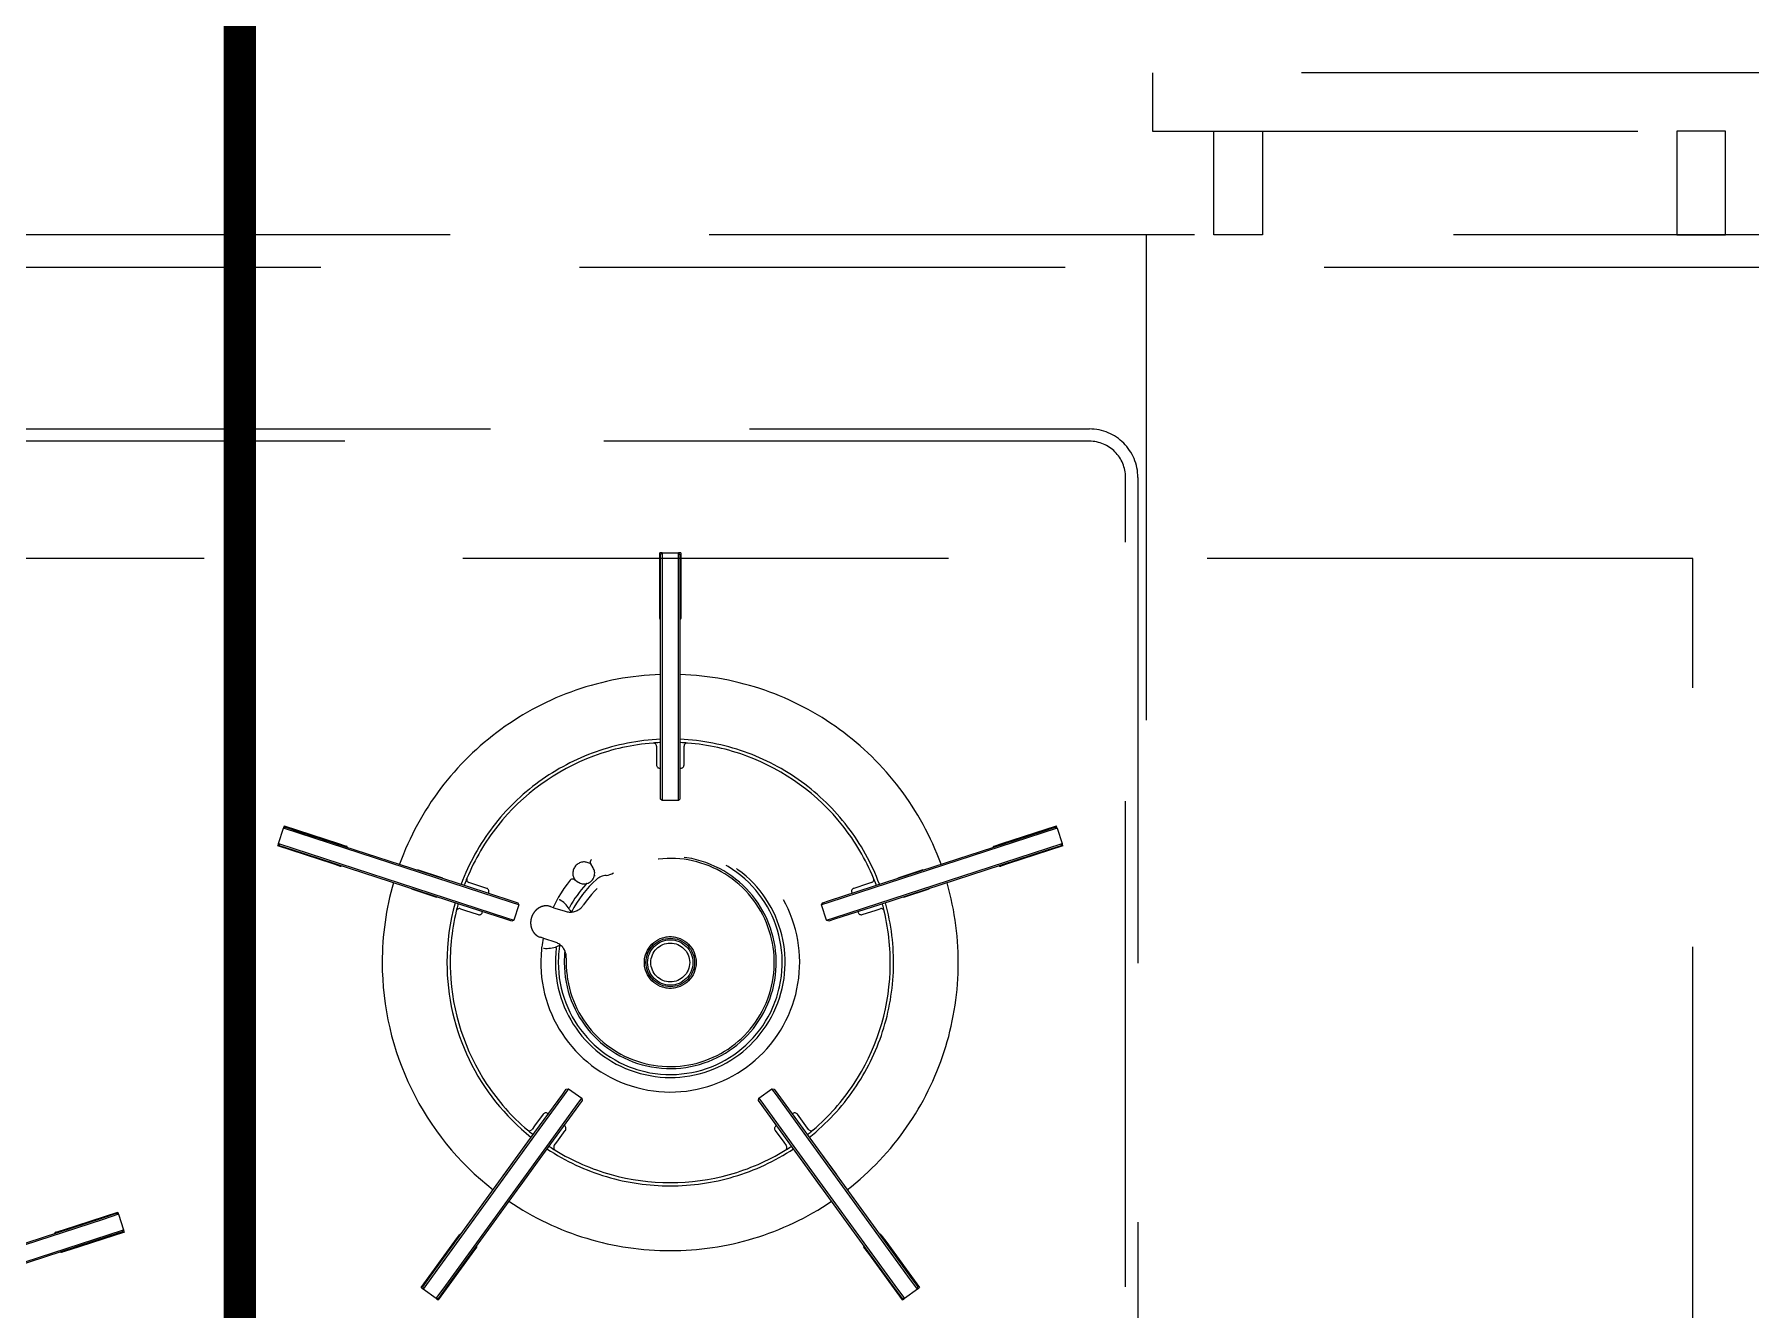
# Model space of a CAD drawing. Header units: millimetres. Extents: x 6886222 to 6919728, y 230959 to 276095.
# Drawn here: x 6908095 to 6908625, y 263427 to 263821 of the extents above; entities that cross this region are included whole.
import ezdxf
from ezdxf.xclip import XClip

# ---------------------------------------------------------------- set-up
doc = ezdxf.new("R2010")
doc.units = ezdxf.units.MM
doc.header["$LTSCALE"] = 100
doc.header["$XCLIPFRAME"] = 2
doc.linetypes.add('U-74C-EX$0$HID', pattern=[2.3, 1.5, -0.8])
for name, color, linetype in [('BP', 7, 'Continuous'), ('U-74C-EX$0$FUR_미설치가구', 8, 'U-74C-EX$0$HID'), ('U-74C-EX$0$확장전', 4, 'U-74C-EX$0$HID')]:
    doc.layers.add(name, color=color, linetype=linetype)
doc.layers.add('U-74C-EX$0$MC', color=152, linetype='Continuous', plot=False)

# ---------------------------------------------------------------- blocks, each defined once
blk = doc.blocks.new('U-74C-EX$0$74C_주방가구_1')
at = {"layer": 'U-74C-EX$0$FUR_미설치가구', "linetype": 'U-74C-EX$0$HID'}
for p, q in [((615, -690), (615, -1810)), ((625, -1800), (625, -700)), ((561.2, -1537.49, 0), (561.2, -972.49, 0)), ((565, -972.49, 0), (565, -1537.49, 0)), ((299.27, -1182.5, 0), (316.12, -1234.33, 0)), ((320.87, -1232.79, 0), (304.03, -1180.95, 0)), ((304.51, -1180.8, 0), (321.35, -1232.63, 0)), ((315.64, -1234.49, 0), (298.8, -1182.65, 0)), ((316.89, -1218.1, 0), (317.66, -1220.48, 0)), ((311.48, -1222.49, 0), (310.71, -1220.11, 0)), ((316.95, -1239.31, 0), (311.48, -1222.49, 0)), ((317.66, -1220.48, 0), (323.13, -1237.3, 0)), ((317.03, -1238.77, 0), (315.64, -1234.49, 0)), ((316.12, -1234.33, 0), (317.66, -1239.09, 0)), ((322.42, -1237.54, 0), (320.87, -1232.79, 0)), ((321.35, -1232.63, 0), (322.74, -1236.91, 0)), ((317.03, -1238.77, 0), (317.66, -1239.09, 0)), ((317.42, -1239.16, 0), (317.66, -1239.09, 0)), ((322.42, -1237.54, 0), (317.66, -1239.09, 0)), ((322.42, -1237.54, 0), (322.74, -1236.91, 0)), ((322.42, -1237.54, 0), (322.65, -1237.46, 0)), ((430.73, -1303.51, 0), (436.2, -1286.69, 0)), ((434.89, -1291.51, 0), (436.28, -1287.23, 0)), ((436.91, -1286.91, 0), (435.37, -1291.67, 0)), ((436.91, -1286.91, 0), (436.28, -1287.23, 0)), ((436.91, -1286.91, 0), (436.68, -1286.83, 0)), ((436.91, -1286.91, 0), (441.67, -1288.46, 0)), ((442.38, -1288.7, 0), (436.91, -1305.52, 0)), ((440.12, -1293.21, 0), (441.67, -1288.46, 0)), ((441.99, -1289.09, 0), (441.67, -1288.46, 0)), ((441.91, -1288.53, 0), (441.67, -1288.46, 0)), ((418.05, -1343.34, 0), (434.89, -1291.51, 0)), ((435.37, -1291.67, 0), (418.53, -1343.5, 0)), ((423.28, -1345.04, 0), (440.12, -1293.21, 0)), ((440.6, -1293.37, 0), (423.76, -1345.2, 0)), ((441.99, -1289.09, 0), (440.6, -1293.37, 0)), ((429.96, -1305.89, 0), (430.73, -1303.51, 0)), ((436.91, -1305.52, 0), (436.14, -1307.9, 0)), ((299.78, -1331.01, 0), (314.09, -1341.41, 0)), ((422.93, -1328, 0), (420.4, -1335.8, 0)), ((423.03, -1328.03, 0), (422.93, -1328, 0)), ((426.29, -1337.72, 0), (428.83, -1329.92, 0)), ((428.83, -1329.92, 0), (428.73, -1329.89, 0)), ((310.27, -1346.67, 0), (295.96, -1336.27, 0)), ((296.39, -1335.66, 0), (296.24, -1335.86, 0)), ((296.39, -1335.66, 0), (299.33, -1331.61, 0)), ((296.39, -1335.66, 0), (300.43, -1338.6, 0)), ((296.39, -1335.66, 0), (296.5, -1336.36, 0)), ((300.14, -1339, 0), (296.5, -1336.36, 0)), ((299.48, -1331.41, 0), (299.33, -1331.61, 0)), ((300.03, -1331.5, 0), (299.33, -1331.61, 0)), ((303.37, -1334.55, 0), (299.33, -1331.61, 0)), ((300.03, -1331.5, 0), (303.67, -1334.15, 0)), ((347.47, -1366.59, 0), (303.37, -1334.55, 0)), ((303.67, -1334.15, 0), (347.76, -1366.18, 0)), ((420.4, -1335.8, 0), (420.49, -1335.83, 0)), ((344.23, -1371.04, 0), (300.14, -1339, 0)), ((300.43, -1338.6, 0), (344.53, -1370.63, 0)), ((314.09, -1341.41, 0), (316.11, -1342.88, 0)), ((426.2, -1337.68, 0), (426.29, -1337.72, 0)), ((312.29, -1348.14, 0), (310.27, -1346.67, 0)), ((413.54, -1357.23, 0), (418.05, -1343.34, 0)), ((418.53, -1343.5, 0), (414.01, -1357.4, 0)), ((416.4, -1344.39, 0), (415.01, -1348.66, 0)), ((416.8, -1343.15, 0), (416.4, -1344.39, 0)), ((418.76, -1358.95, 0), (423.28, -1345.04, 0)), ((423.76, -1345.2, 0), (419.25, -1359.08, 0)), ((423.09, -1351.29, 0), (424.48, -1347.02, 0)), ((424.48, -1347.02, 0), (424.88, -1345.78, 0)), ((415.65, -1349.92, 0), (415.89, -1350, 0)), ((421.59, -1351.86, 0), (421.83, -1351.93, 0)), ((334.79, -1356.64, 0), (334.73, -1356.72, 0)), ((341.43, -1361.46, 0), (334.79, -1356.64, 0)), ((412.95, -1359.04, 0), (413.54, -1357.23, 0)), ((414.01, -1357.4, 0), (413.27, -1359.67, 0)), ((331.21, -1361.57, 0), (331.15, -1361.65, 0)), ((331.15, -1361.65, 0), (337.78, -1366.47, 0)), ((341.37, -1361.54, 0), (341.43, -1361.46, 0)), ((413.27, -1359.67, 0), (412.95, -1359.04, 0)), ((418.03, -1361.21, 0), (413.27, -1359.67, 0)), ((418.03, -1361.21, 0), (418.76, -1358.95, 0)), ((418.66, -1360.89, 0), (418.03, -1361.21, 0)), ((419.25, -1359.08, 0), (418.66, -1360.89, 0)), ((337.78, -1366.47, 0), (337.84, -1366.39, 0)), ((359.29, -1375.18, 0), (347.47, -1366.59, 0)), ((347.76, -1366.18, 0), (359.57, -1374.76, 0)), ((349.72, -1366.06, 0), (348.66, -1365.29, 0)), ((353.35, -1368.7, 0), (349.72, -1366.06, 0)), ((407.52, -1369.27, 0), (407.98, -1367.86, 0)), ((343.66, -1372.17, 0), (344.72, -1372.94, 0)), ((356.04, -1379.62, 0), (344.23, -1371.04, 0)), ((344.53, -1370.63, 0), (356.36, -1379.23, 0)), ((344.72, -1372.94, 0), (348.35, -1375.57, 0)), ((353.42, -1370.3, 0), (353.57, -1370.1, 0)), ((404.72, -1372.78, 0), (404.76, -1372.78, 0)), ((406.5, -1372.42, 0), (407.52, -1369.27, 0)), ((417.03, -1372.36, 0), (416.01, -1375.51, 0)), ((417.49, -1370.95, 0), (417.03, -1372.36, 0)), ((349.75, -1375.35, 0), (349.9, -1375.15, 0)), ((361.22, -1376.58, 0), (358.28, -1380.62, 0)), ((361.22, -1376.58, 0), (359.29, -1375.18, 0)), ((359.57, -1374.76, 0), (361.11, -1375.88, 0)), ((361.11, -1375.88, 0), (361.22, -1376.58, 0)), ((417.2, -1376.82, 0), (417.24, -1376.85, 0)), ((425.82, -1378.44, 0), (425.06, -1379.57, 0)), ((357.58, -1380.74, 0), (356.04, -1379.62, 0)), ((356.36, -1379.23, 0), (358.28, -1380.62, 0)), ((358.28, -1380.62, 0), (357.58, -1380.74, 0)), ((429.47, -1384.14, 0), (430.63, -1383.42, 0)), ((403.27, -1400.6, 0), (402.99, -1401.03, 0)), ((405.5, -1402.68, 0), (405.78, -1402.25, 0)), ((450.2, -1405.49, 0), (450.7, -1404.99, 0)), ((450.7, -1404.99, 0), (452.6, -1404.99, 0)), ((452.6, -1404.99, 0), (467.2, -1404.99, 0)), ((460.2, -1404.74, 0), (460.2, -1404.99, 0)), ((465.69, -1403.74, 0), (461.2, -1403.74, 0)), ((466.99, -1403.74, 0), (465.69, -1403.74, 0)), ((467.2, -1404.99, 0), (521.7, -1404.99, 0)), ((483.3, -1404.89, 0), (475.1, -1404.89, 0)), ((475.1, -1404.89, 0), (475.1, -1404.99, 0)), ((483.3, -1404.99, 0), (483.3, -1404.89, 0)), ((506.5, -1404.74, 0), (509, -1404.74, 0)), ((509, -1404.74, 0), (526.69, -1404.74, 0)), ((521.7, -1404.99, 0), (526.2, -1404.99, 0)), ((526.7, -1405.49, 0), (526.2, -1404.99, 0)), ((526.7, -1405.49, 0), (526.7, -1405.24, 0)), ((450.2, -1410.49, 0), (450.2, -1405.49, 0)), ((452.58, -1405.49, 0), (450.2, -1405.49, 0)), ((450.2, -1410.49, 0), (452.58, -1410.49, 0)), ((450.7, -1410.99, 0), (450.2, -1410.49, 0)), ((467.2, -1405.49, 0), (452.58, -1405.49, 0)), ((452.58, -1410.49, 0), (467.2, -1410.49, 0)), ((521.7, -1405.49, 0), (467.2, -1405.49, 0)), ((467.2, -1410.49, 0), (521.7, -1410.49, 0)), ((526.7, -1405.49, 0), (521.7, -1405.49, 0)), ((521.7, -1410.49, 0), (526.7, -1410.49, 0)), ((526.2, -1410.99, 0), (526.7, -1410.49, 0)), ((526.7, -1405.49, 0), (526.7, -1410.49, 0)), ((526.7, -1410.74, 0), (526.7, -1410.49, 0)), ((452.6, -1410.99, 0), (450.7, -1410.99, 0)), ((467.2, -1410.99, 0), (452.6, -1410.99, 0)), ((460.2, -1410.99, 0), (460.2, -1411.24, 0)), ((461.2, -1412.24, 0), (465.69, -1412.24, 0)), ((465.69, -1412.24, 0), (466.99, -1412.24, 0)), ((521.7, -1410.99, 0), (467.2, -1410.99, 0)), ((475.1, -1410.99, 0), (475.1, -1411.09, 0)), ((475.1, -1411.09, 0), (483.3, -1411.09, 0)), ((483.3, -1411.09, 0), (483.3, -1410.99, 0)), ((509, -1411.24, 0), (506.5, -1411.24, 0)), ((526.69, -1411.24, 0), (509, -1411.24, 0)), ((526.2, -1410.99, 0), (521.7, -1410.99, 0)), ((344.23, -1444.95, 0), (356.04, -1436.37, 0)), ((356.36, -1436.76, 0), (344.53, -1445.35, 0)), ((356.04, -1436.37, 0), (357.58, -1435.25, 0)), ((358.28, -1435.36, 0), (356.36, -1436.76, 0)), ((357.58, -1435.25, 0), (358.28, -1435.36, 0)), ((358.28, -1435.36, 0), (361.22, -1439.4, 0)), ((348.35, -1440.41, 0), (344.72, -1443.05, 0)), ((347.47, -1449.4, 0), (359.29, -1440.8, 0)), ((359.57, -1441.22, 0), (347.76, -1449.8, 0)), ((349.9, -1440.83, 0), (349.75, -1440.63, 0)), ((359.29, -1440.8, 0), (361.22, -1439.4, 0)), ((361.11, -1440.1, 0), (359.57, -1441.22, 0)), ((361.22, -1439.4, 0), (361.11, -1440.1, 0)), ((300.14, -1476.98, 0), (344.23, -1444.95, 0)), ((344.53, -1445.35, 0), (300.43, -1477.38, 0)), ((344.72, -1443.05, 0), (343.66, -1443.81, 0)), ((349.72, -1449.92, 0), (353.35, -1447.28, 0)), ((353.57, -1445.89, 0), (353.42, -1445.69, 0)), ((303.37, -1481.43, 0), (347.47, -1449.4, 0)), ((347.76, -1449.8, 0), (303.67, -1481.83, 0)), ((337.78, -1449.51, 0), (331.15, -1454.33, 0)), ((337.84, -1449.59, 0), (337.78, -1449.51, 0)), ((348.66, -1450.69, 0), (349.72, -1449.92, 0)), ((331.15, -1454.33, 0), (331.21, -1454.41, 0)), ((334.79, -1459.34, 0), (341.43, -1454.52, 0)), ((341.43, -1454.52, 0), (341.37, -1454.44, 0)), ((412.95, -1456.95, 0), (413.27, -1456.32, 0)), ((413.54, -1458.76, 0), (412.95, -1456.95, 0)), ((413.27, -1456.32, 0), (418.03, -1454.77, 0)), ((413.27, -1456.32, 0), (414.01, -1458.58, 0)), ((418.76, -1457.03, 0), (418.03, -1454.77, 0)), ((418.03, -1454.77, 0), (418.66, -1455.09, 0)), ((418.66, -1455.09, 0), (419.25, -1456.9, 0)), ((423.28, -1470.94, 0), (418.76, -1457.03, 0)), ((419.25, -1456.9, 0), (423.76, -1470.79, 0)), ((334.73, -1459.26, 0), (334.79, -1459.34, 0)), ((418.05, -1472.64, 0), (413.54, -1458.76, 0)), ((414.01, -1458.58, 0), (418.53, -1472.48, 0)), ((310.27, -1469.31, 0), (312.29, -1467.84, 0)), ((415.01, -1467.32, 0), (416.4, -1471.59, 0)), ((415.89, -1465.98, 0), (415.65, -1466.06, 0)), ((421.83, -1464.05, 0), (421.59, -1464.13, 0)), ((424.48, -1468.96, 0), (423.09, -1464.69, 0)), ((424.88, -1470.2, 0), (424.48, -1468.96, 0)), ((295.96, -1479.71, 0), (310.27, -1469.31, 0)), ((316.11, -1473.1, 0), (314.09, -1474.57, 0)), ((416.4, -1471.59, 0), (416.8, -1472.83, 0)), ((434.89, -1524.47, 0), (418.05, -1472.64, 0)), ((418.53, -1472.48, 0), (435.37, -1524.32, 0)), ((440.12, -1522.77, 0), (423.28, -1470.94, 0)), ((423.76, -1470.79, 0), (440.6, -1522.62, 0)), ((300.43, -1477.38, 0), (296.39, -1480.32, 0)), ((296.5, -1479.63, 0), (300.14, -1476.98, 0)), ((314.09, -1474.57, 0), (299.78, -1484.97, 0)), ((426.29, -1478.27, 0), (426.2, -1478.3, 0)), ((428.83, -1486.07, 0), (426.29, -1478.27, 0)), ((296.24, -1480.12, 0), (296.39, -1480.32, 0)), ((296.5, -1479.63, 0), (296.39, -1480.32, 0)), ((299.33, -1484.37, 0), (296.39, -1480.32, 0)), ((299.33, -1484.37, 0), (303.37, -1481.43, 0)), ((299.33, -1484.37, 0), (300.03, -1484.48, 0)), ((299.33, -1484.37, 0), (299.48, -1484.57, 0)), ((303.67, -1481.83, 0), (300.03, -1484.48, 0)), ((420.49, -1480.15, 0), (420.4, -1480.18, 0)), ((420.4, -1480.18, 0), (422.93, -1487.98, 0)), ((422.93, -1487.98, 0), (423.03, -1487.95, 0)), ((428.73, -1486.1, 0), (428.83, -1486.07, 0)), ((430.73, -1512.47, 0), (429.96, -1510.09, 0)), ((436.14, -1508.08, 0), (436.91, -1510.46, 0)), ((436.91, -1510.46, 0), (442.38, -1527.29, 0)), ((436.2, -1529.3, 0), (430.73, -1512.47, 0)), ((436.28, -1528.75, 0), (434.89, -1524.47, 0)), ((435.37, -1524.32, 0), (436.91, -1529.07, 0)), ((441.67, -1527.53, 0), (440.12, -1522.77, 0)), ((440.6, -1522.62, 0), (441.99, -1526.9, 0)), ((441.67, -1527.53, 0), (441.99, -1526.9, 0)), ((436.28, -1528.75, 0), (436.91, -1529.07, 0)), ((436.68, -1529.15, 0), (436.91, -1529.07, 0)), ((441.67, -1527.53, 0), (436.91, -1529.07, 0)), ((441.67, -1527.53, 0), (441.91, -1527.45, 0)), ((70, -1548.69, 0), (550, -1548.69, 0)), ((550, -1552.49, 0), (70, -1552.49, 0)), ((625, -1555, 0), (415, -1555, 0)), ((625, -1555, 0), (425, -1555, 0))]:
    blk.add_line(p, q, dxfattribs=at)
at = {"layer": 'U-74C-EX$0$FUR_미설치가구', "linetype": 'U-74C-EX$0$HID', "elevation": 0}
for points in [[(525, -825.94), (25, -825.94), (25, -1723.94), (525, -1723.94)], [(657, -1557), (657, -1753), (675, -1753), (675, -1557)], [(657, -1576), (657, -1591), (625, -1591), (625, -1576)], [(657, -1734), (657, -1719), (625, -1719), (625, -1734)]]:
    blk.add_lwpolyline(points, close=True, dxfattribs=at)
at = {"layer": 'U-74C-EX$0$FUR_미설치가구', "linetype": 'U-74C-EX$0$HID'}
for radius in [8, 7.5, 7, 6]:
    blk.add_circle((400.2, -1407.99, 0), radius, dxfattribs=at)
for centre, radius, start, end in [((311.18, -1219.95, 0), 0.5, 138, 198), ((316.41, -1218.25, 0), 0.5, 18, 78), ((315.93, -1235.14, 0), 4.29, 283.7031, 290.3867), ((321.62, -1233.69, 0), 3.91, 285.2902, 292.62), ((435.29, -1290.49, 0), 3.91, 69.2902, 76.62), ((440.75, -1292.66, 0), 4.29, 67.7031, 74.3867), ((430.43, -1306.04, 0), 0.5, 162, 222), ((435.66, -1307.74, 0), 0.5, 282, 342), ((400.2, -1407.99, 0), 89, 90, 142.0683), ((400.2, -1407.99, 0), 89, 73.9317, 90), ((400.2, -1407.99, 0), 89, 1.9317, 70.0683), ((303.05, -1333.79, 0), 4.29, 139.7031, 146.3867), ((299.3, -1338.31, 0), 3.91, 141.2902, 148.62), ((400.2, -1407.99, 0), 69, 90, 141.5081), ((400.2, -1407.99, 0), 68, 76.4942, 139.5058), ((400.2, -1407.99, 0), 69, 74.4919, 90), ((315.82, -1343.29, 0), 0.5, 354, 54), ((400.2, -1407.99, 0), 68, 74.7804, 76.4942), ((415.85, -1342.84, 0), 1, 342, 76.4942), ((400.2, -1407.99, 0), 68, 74.5286, 74.7804), ((400.2, -1407.99, 0), 68, 69.2196, 69.4714), ((400.2, -1407.99, 0), 68, 67.506, 69.2196), ((400.2, -1407.99, 0), 69, 2.4919, 69.5081), ((425.83, -1346.09, 0), 1, 67.5058, 162), ((400.2, -1407.99, 0), 68, 4.4942, 67.5058), ((312.59, -1347.73, 0), 0.5, 234, 294), ((415.96, -1348.97, 0), 1, 162, 252), ((422.14, -1350.98, 0), 1, 252, 342), ((400.2, -1407.99, 0), 89, 145.9317, 214.0683), ((400.2, -1407.99, 0), 68, 141.2196, 141.4714), ((349.25, -1364.48, 0), 1, 139.5058, 234), ((400.2, -1407.99, 0), 40, 84.1386, 37.4632), ((400.2, -1407.99, 0), 40, 83.1178, 84.1386), ((411.83, -1369.5, 0), 4.16, 162.1446, 162.3318), ((411.87, -1369.1, 0), 4.08, 161.9769, 162.2104), ((411.73, -1369.03, 0), 3.93, 152.1757, 162.3109), ((400.2, -1407.99, 0), 69, 146.4919, 213.5081), ((400.2, -1407.99, 0), 68, 148.4942, 211.5058), ((400.2, -1407.99, 0), 68, 146.7804, 148.4942), ((343.08, -1372.98, 0), 1, 54, 148.4942), ((400.2, -1407.99, 0), 68, 146.5286, 146.7804), ((352.76, -1369.51, 0), 1, 324, 54), ((400.2, -1407.99, 0), 35.5, 82.6786, 40.8307), ((400.2, -1407.99, 0), 34.6, 81.5963, 62.4037), ((401.75, -1370.87, 0), 5, 283.2111, 342), ((412.56, -1369.95, 0), 8, 173.0167, 202.2991), ((412.31, -1369.92, 0), 7.74, 171.7503, 173.0372), ((400.2, -1407.99, 0), 40, 79.1808, 83.1178), ((412.56, -1369.95, 0), 7.99, 202.2971, 207.4838), ((400.2, -1407.99, 0), 40, 60.8822, 64.8192), ((413.65, -1369.67, 0), 4.05, 341.6726, 351.7418), ((400.2, -1407.99, 0), 40, 59.8614, 60.8822), ((400.2, -1407.99, 0), 40, 50.5368, 59.8614), ((348.94, -1374.77, 0), 1, 234, 324), ((400.2, -1407.99, 0), 32.75, 90, 60.2863), ((400.2, -1407.99, 0), 32.15, 99.302, 44.6224), ((400.2, -1407.98, 0), 32.14, 97.2355, 99.3023), ((400.2, -1407.99, 0), 32.15, 87.6154, 97.2358), ((400.2, -1407.99, 0), 32.75, 83.7137, 90), ((401.75, -1370.87, 0), 5, 267.6154, 276.0577), ((401.75, -1370.88, 0), 5, 276.0558, 283.213), ((402.92, -1391.07, 0), 17.47, 81.0898, 82.3036), ((400.2, -1407.99, 0), 34.6, 80.7485, 80.9822), ((407.65, -1364.74, 0), 9.29, 257.8461, 258.3473), ((420.77, -1377.05, 0), 5, 162, 221.4228), ((419.6, -1368.62, 0), 9.3, 245.6866, 246.1534), ((400.2, -1407.99, 0), 34.6, 63.0139, 63.2479), ((400.2, -1407.99, 0), 34.3, 41.5504, 62.9822), ((408.11, -1392.38, 0), 17.1, 61.6654, 62.9007), ((412.56, -1369.95, 0), 7.99, 296.5162, 301.7029), ((412.56, -1369.95, 0), 8, 301.7009, 330.9833), ((400.2, -1407.99, 0), 35.5, 47.1693, 61.3214), ((412.79, -1370.07, 0), 7.74, 330.9628, 332.2497), ((424.98, -1377.88, 0), 1, 353.3505, 50.3988), ((427.75, -1381.39, 0), 3.5, 323.6342, 124.2344), ((425, -1377.89, 0), 0.991, 325.8742, 353.3382), ((420.76, -1377.06, 0), 5, 221.4209, 228.5385), ((420.77, -1377.05, 0), 5, 228.5366, 236.3846), ((400.2, -1407.99, 0), 32.15, 46.6859, 56.3846), ((424.48, -1381.82, 0), 0.201, 224.1335, 249.0926), ((424.36, -1382.25, 0), 0.252, 19.8144, 79.0699), ((427.75, -1381.39, 0), 3.25, 146, 193.8988), ((427.75, -1381.39, 0), 3.25, 193.8988, 254.1012), ((427.75, -1381.39, 0), 3.25, 254.1012, 302), ((431.15, -1384.26, 0), 0.992, 94.6696, 122.118), ((431.15, -1384.27, 0), 1, 37.6012, 94.6495), ((400.21, -1407.98, 0), 32.14, 44.6221, 46.6862), ((422.13, -1388.56, 0), 5, 4.3191, 41.5504), ((427.2, -1384.64, 0), 0.195, 198.5502, 224.2237), ((432.1, -1387.8, 0), 5, 184.3191, 212.3276), ((461.2, -1404.74, 0), 1, 90, 180), ((466.99, -1402.74, 0), 1, 270, 4.4942), ((400.2, -1407.99, 0), 68, 2.7804, 4.4942), ((400.2, -1407.99, 0), 68, 2.5286, 2.7804), ((506.5, -1405.24, 0), 0.5, 90, 150), ((522.79, -1405.06, 0), 3.91, 357.2902, 4.62), ((400.2, -1407.99, 0), 69, 290.4919, 357.5081), ((400.2, -1407.99, 0), 68, 292.4942, 355.5058), ((400.2, -1407.99, 0), 89, 289.9317, 358.0683), ((461.2, -1411.24, 0), 1, 180, 270), ((466.99, -1413.24, 0), 1, 355.5058, 90), ((400.2, -1407.99, 0), 68, 355.506, 357.2196), ((400.2, -1407.99, 0), 68, 357.2196, 357.4714), ((506.5, -1410.74, 0), 0.5, 210, 270), ((522.41, -1410.92, 0), 4.29, 355.7031, 2.3867), ((348.94, -1441.22, 0), 1, 36, 126), ((400.2, -1407.99, 0), 68, 211.506, 213.2196), ((343.08, -1443, 0), 1, 211.5058, 306), ((400.2, -1407.99, 0), 68, 213.2196, 213.4714), ((352.76, -1446.48, 0), 1, 306, 36), ((400.2, -1407.99, 0), 69, 218.4919, 285.5081), ((400.2, -1407.99, 0), 68, 218.5286, 218.7804), ((349.25, -1451.5, 0), 1, 126, 220.4942), ((400.2, -1407.99, 0), 68, 220.4942, 283.5058), ((400.2, -1407.99, 0), 89, 217.9317, 286.0683), ((312.59, -1468.25, 0), 0.5, 66, 126), ((415.96, -1467.01, 0), 1, 108, 198), ((422.14, -1465, 0), 1, 18, 108), ((315.82, -1472.7, 0), 0.5, 306, 6), ((415.85, -1473.14, 0), 1, 283.5058, 18), ((400.2, -1407.99, 0), 68, 283.506, 285.2196), ((400.2, -1407.99, 0), 68, 285.2196, 285.4714), ((400.2, -1407.99, 0), 68, 290.5286, 290.7804), ((400.2, -1407.99, 0), 68, 290.7804, 292.4942), ((425.83, -1469.89, 0), 1, 198, 292.4942), ((299.61, -1477.46, 0), 4.29, 211.7031, 218.3867), ((302.75, -1482.42, 0), 3.91, 213.2902, 220.62), ((430.43, -1509.94, 0), 0.5, 138, 198), ((435.66, -1508.24, 0), 0.5, 18, 78), ((440.87, -1523.68, 0), 3.91, 285.2902, 292.62), ((435.18, -1525.13, 0), 4.29, 283.7031, 290.3867), ((550, -1537.49, 0), 11.2, 270, 0), ((550, -1537.49, 0), 15, 270, 0)]:
    blk.add_arc(centre, radius, start, end, dxfattribs=at)
for points, knots in [([(348.49, -1363.83, 0), (348.48, -1363.84, 0), (348.34, -1364.01, 0), (347.86, -1364.58, 0), (347.52, -1364.99, 0), (347.19, -1365.4, 0)], [0.0085795, 0.0085795, 0.0085795, 0.0085795, 0.5, 0.5, 1, 1, 1, 1]), ([(417.66, -1370.26, 0), (417.66, -1370.22, 0), (417.68, -1370.13, 0), (417.69, -1369.96, 0), (417.7, -1369.77, 0), (417.7, -1369.58, 0), (417.69, -1369.38, 0), (417.67, -1369.19, 0), (417.65, -1369, 0), (417.61, -1368.81, 0), (417.57, -1368.62, 0), (417.51, -1368.43, 0), (417.45, -1368.24, 0), (417.38, -1368.06, 0), (417.3, -1367.87, 0), (417.22, -1367.69, 0), (417.12, -1367.52, 0), (417.02, -1367.34, 0), (416.91, -1367.17, 0), (416.79, -1367.01, 0), (416.66, -1366.84, 0), (416.53, -1366.69, 0), (416.39, -1366.53, 0), (416.25, -1366.39, 0), (416.09, -1366.24, 0), (415.93, -1366.11, 0), (415.77, -1365.98, 0), (415.6, -1365.85, 0), (415.42, -1365.73, 0), (415.24, -1365.62, 0), (415.06, -1365.52, 0), (414.87, -1365.42, 0), (414.68, -1365.33, 0), (414.48, -1365.25, 0), (414.28, -1365.17, 0), (414.08, -1365.1, 0), (413.88, -1365.04, 0), (413.67, -1364.99, 0), (413.46, -1364.95, 0), (413.25, -1364.91, 0), (413.04, -1364.88, 0), (412.83, -1364.86, 0), (412.62, -1364.85, 0), (412.41, -1364.85, 0), (412.2, -1364.85, 0), (411.99, -1364.86, 0), (411.78, -1364.89, 0), (411.57, -1364.92, 0), (411.37, -1364.95, 0), (411.17, -1365, 0), (410.97, -1365.05, 0), (410.77, -1365.11, 0), (410.58, -1365.18, 0), (410.39, -1365.26, 0), (410.21, -1365.34, 0), (410.03, -1365.43, 0), (409.86, -1365.53, 0), (409.69, -1365.64, 0), (409.52, -1365.75, 0), (409.37, -1365.87, 0), (409.21, -1366, 0), (409.07, -1366.13, 0), (408.93, -1366.26, 0), (408.8, -1366.41, 0), (408.68, -1366.56, 0), (408.56, -1366.71, 0), (408.45, -1366.87, 0), (408.35, -1367.03, 0), (408.29, -1367.14, 0), (408.26, -1367.2, 0)], [0, 0, 0, 0, 0.008353, 0.023218, 0.038088, 0.052965, 0.06785, 0.082744, 0.097649, 0.112566, 0.127493, 0.142433, 0.157385, 0.17235, 0.187326, 0.202314, 0.217313, 0.232323, 0.247343, 0.262373, 0.277411, 0.292458, 0.307512, 0.322573, 0.33764, 0.352713, 0.36779, 0.382872, 0.397958, 0.413047, 0.428138, 0.443232, 0.458329, 0.473427, 0.488526, 0.503627, 0.518729, 0.533831, 0.548933, 0.564035, 0.579137, 0.594238, 0.609338, 0.624436, 0.639532, 0.654626, 0.669717, 0.684804, 0.699887, 0.714965, 0.730037, 0.745103, 0.760161, 0.775212, 0.790254, 0.805286, 0.820307, 0.835318, 0.850317, 0.865304, 0.880278, 0.895239, 0.910188, 0.925124, 0.940048, 0.954959, 0.96986, 0.98475, 1, 1, 1, 1]), ([(404.76, -1372.78, 0), (404.85, -1372.78, 0), (404.94, -1372.79, 0), (405.08, -1372.86, 0), (405.13, -1372.92, 0), (405.16, -1372.98, 0)], [0, 0, 0, 0, 0.5, 0.5, 1, 1, 1, 1]), ([(416.76, -1376.76, 0), (416.82, -1376.72, 0), (416.9, -1376.71, 0), (417.05, -1376.73, 0), (417.13, -1376.77, 0), (417.2, -1376.82, 0)], [0, 0, 0, 0, 0.5, 0.5, 1, 1, 1, 1]), ([(427.02, -1384.71, 0), (427, -1384.65, 0), (426.98, -1384.61, 0), (426.93, -1384.54, 0), (426.9, -1384.52, 0), (426.86, -1384.51, 0)], [0, 0, 0, 0, 0.5, 0.5, 1, 1, 1, 1]), ([(347.19, -1450.58, 0), (347.52, -1451, 0), (347.86, -1451.4, 0), (348.34, -1451.98, 0), (348.49, -1452.15, 0), (348.49, -1452.15, 0)], [0, 0, 0, 0, 0.5, 0.5, 0.9960386, 0.9960386, 0.9960386, 0.9960386])]:
    blk.add_open_spline(points, degree=3, knots=knots, dxfattribs=at)
blk = doc.blocks.new('U-74C-EX', base_point=(50, 0))
at = {"layer": 'U-74C-EX$0$MC'}
blk.add_line((3795, 790), (10435, 790), dxfattribs=at)
at = {"layer": 'U-74C-EX$0$확장전', "const_width": 10}
blk.add_lwpolyline([(10065, 790), (7055, 790)], dxfattribs=at)
blk.add_blockref('U-74C-EX$0$74C_주방가구_1', (7065, 2065))

msp = doc.modelspace()

# ---------------------------------------------------------------- block references
at = {"layer": 'BP'}
ref = msp.add_blockref('U-74C-EX', (6908948.06, 256119.38), dxfattribs=dict(at, rotation=90))
XClip(ref).set_block_clipping_path([(-85.000000015, 299.9999999944), (-85.0000000013, -7479.9999999991), (15775.0000000003, -7479.9999999991), (15775.0000000003, 2920.0000000009), (3995.0000000002, 2920), (3995.0000000002, 300.0000000019)])

doc.saveas('drawing.dxf')
